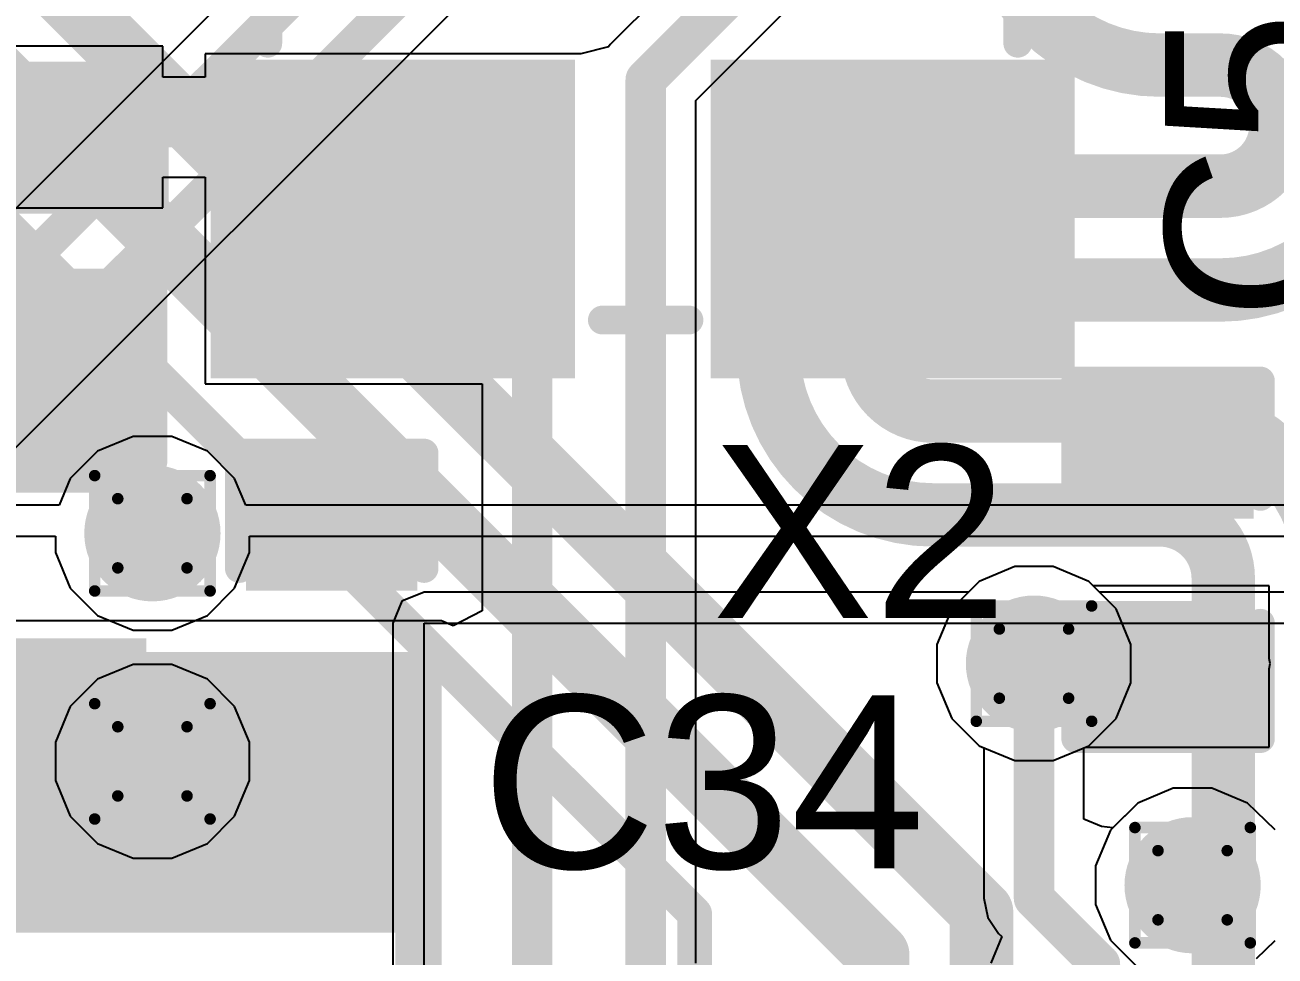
# Model space of a CAD drawing. Header units: inches. Extents: x -6 to 5433, y -4 to 5447.
# Drawn here: x 21.7 to 27.2, y 18.59 to 22.69 of the extents above; entities that cross this region are included whole.
import ezdxf

# ---------------------------------------------------------------- set-up
doc = ezdxf.new("R2010")
doc.units = ezdxf.units.IN
for name, color, linetype in [('Bottom Layer', 5, 'Continuous'), ('Drill Drawing', 1, 'Continuous'), ('Ground', 16, 'Continuous'), ('Power', 76, 'Continuous'), ('Top Layer', 1, 'Continuous'), ('Top Overlay', 2, 'Continuous'), ('Top Paste', 8, 'Continuous'), ('Top Solder', 216, 'Continuous'), ('Via Holes', 16, 'Continuous')]:
    doc.layers.add(name, color=color, linetype=linetype)
doc.styles.add('Arial', font='', dxfattribs={"height": 0.2})
doc.styles.get('Arial').set_extended_font_data('Arial')

msp = doc.modelspace()

# ---------------------------------------------------------------- hatches: boundary and pattern name
at = {"layer": 'Bottom Layer'}
h = msp.add_hatch(color=5, dxfattribs=at)
edge = h.paths.add_edge_path()
edge.add_arc((22.258, 20.449), 0.3, 0, 360)
h = msp.add_hatch(color=5, dxfattribs=at)
edge = h.paths.add_edge_path()
edge.add_arc((26.1391, 19.875), 0.3, 0, 360)
h = msp.add_hatch(color=5, dxfattribs=at)
edge = h.paths.add_edge_path()
edge.add_arc((22.258, 19.4445), 0.3, 0, 360)
h = msp.add_hatch(color=5, dxfattribs=at)
edge = h.paths.add_edge_path()
edge.add_arc((26.8375, 18.8989), 0.3, 0, 360)
at = {"layer": 'Ground'}
h = msp.add_hatch(color=16, dxfattribs=at)
edge = h.paths.add_edge_path()
edge.add_arc((22.258, 20.449), 0.3, 0, 360)
h = msp.add_hatch(color=16, dxfattribs=at)
edge = h.paths.add_edge_path()
edge.add_arc((26.1391, 19.875), 0.3, 0, 360)
h = msp.add_hatch(color=16, dxfattribs=at)
edge = h.paths.add_edge_path()
edge.add_arc((22.258, 19.4445), 0.3, 0, 360)
h = msp.add_hatch(color=16, dxfattribs=at)
edge = h.paths.add_edge_path()
edge.add_arc((26.8375, 18.8989), 0.3, 0, 360)
at = {"layer": 'Power'}
h = msp.add_hatch(color=76, dxfattribs=at)
edge = h.paths.add_edge_path()
edge.add_arc((22.258, 20.449), 0.3, 0, 360)
h = msp.add_hatch(color=76, dxfattribs=at)
edge = h.paths.add_edge_path()
edge.add_arc((26.1391, 19.875), 0.3, 0, 360)
h = msp.add_hatch(color=76, dxfattribs=at)
edge = h.paths.add_edge_path()
edge.add_arc((22.258, 19.4445), 0.3, 0, 360)
h = msp.add_hatch(color=76, dxfattribs=at)
edge = h.paths.add_edge_path()
edge.add_arc((26.8375, 18.8989), 0.3, 0, 360)
at = {"layer": 'Top Layer'}
for points in [[(21.5425, 22.4667), (22.1775, 22.4667), (22.1775, 22.0095), (21.5425, 22.0095)], [(24.0168, 21.2336), (22.6168, 21.2336), (22.6168, 22.4336), (24.0168, 22.4336)], [(26.2168, 21.2336), (24.8168, 21.2336), (24.8168, 22.4336), (26.2168, 22.4336)], [(21.2821, 21.4498), (22.1711, 21.4498), (22.1711, 20.6878), (21.2821, 20.6878)], [(26.4119, 21.0307), (27.0469, 21.0307), (27.0469, 20.5735), (26.4119, 20.5735)], [(23.3649, 20.256), (22.7299, 20.256), (22.7299, 20.7132), (23.3649, 20.7132)], [(26.4119, 20.0909), (27.0469, 20.0909), (27.0469, 19.6337), (26.4119, 19.6337)], [(21.2821, 18.6904), (23.5312, 18.6904), (23.5312, 19.9258), (21.2821, 19.9258)], [(21.2821, 19.9258), (22.1711, 19.9258), (22.1711, 19.1638), (21.2821, 19.1638)], [(23.3649, 19.3162), (22.7299, 19.3162), (22.7299, 19.7734), (23.3649, 19.7734)]]:
    msp.add_hatch(color=1, dxfattribs=at).paths.add_polyline_path(points)
h = msp.add_hatch(color=1, dxfattribs=at)
edge = h.paths.add_edge_path()
edge.add_arc((22.258, 20.449), 0.3, 0, 360)
h = msp.add_hatch(color=1, dxfattribs=at)
edge = h.paths.add_edge_path()
edge.add_arc((26.1391, 19.875), 0.3, 0, 360)
h = msp.add_hatch(color=1, dxfattribs=at)
edge = h.paths.add_edge_path()
edge.add_arc((22.258, 19.4445), 0.3, 0, 360)
h = msp.add_hatch(color=1, dxfattribs=at)
edge = h.paths.add_edge_path()
edge.add_arc((26.8375, 18.8989), 0.3, 0, 360)
at = {"layer": 'Top Paste'}
for points in [[(21.5425, 22.4667), (22.1775, 22.4667), (22.1775, 22.0095), (21.5425, 22.0095)], [(24.0168, 21.2336), (22.6168, 21.2336), (22.6168, 22.4336), (24.0168, 22.4336)], [(26.2168, 21.2336), (24.8168, 21.2336), (24.8168, 22.4336), (26.2168, 22.4336)], [(21.2821, 21.4498), (22.1711, 21.4498), (22.1711, 20.6878), (21.2821, 20.6878)], [(26.4119, 21.0307), (27.0469, 21.0307), (27.0469, 20.5735), (26.4119, 20.5735)], [(23.3649, 20.256), (22.7299, 20.256), (22.7299, 20.7132), (23.3649, 20.7132)], [(26.4119, 20.0909), (27.0469, 20.0909), (27.0469, 19.6337), (26.4119, 19.6337)], [(21.2821, 19.9258), (22.1711, 19.9258), (22.1711, 19.1638), (21.2821, 19.1638)], [(23.3649, 19.3162), (22.7299, 19.3162), (22.7299, 19.7734), (23.3649, 19.7734)]]:
    msp.add_hatch(color=8, dxfattribs=at).paths.add_polyline_path(points)
at = {"layer": 'Top Solder'}
for points in [[(21.4825, 22.5267), (22.2375, 22.5267), (22.2375, 21.9495), (21.4825, 21.9495)], [(24.1184, 21.132), (22.5152, 21.132), (22.5152, 22.5352), (24.1184, 22.5352)], [(26.3184, 21.132), (24.7152, 21.132), (24.7152, 22.5352), (26.3184, 22.5352)], [(21.2221, 21.5098), (22.2311, 21.5098), (22.2311, 20.6278), (21.2221, 20.6278)], [(26.3519, 21.0907), (27.1069, 21.0907), (27.1069, 20.5135), (26.3519, 20.5135)], [(23.4249, 20.196), (22.6699, 20.196), (22.6699, 20.7732), (23.4249, 20.7732)], [(26.3519, 20.1509), (27.1069, 20.1509), (27.1069, 19.5737), (26.3519, 19.5737)], [(21.2221, 19.9858), (22.2311, 19.9858), (22.2311, 19.1038), (21.2221, 19.1038)], [(23.4249, 19.2562), (22.6699, 19.2562), (22.6699, 19.8334), (23.4249, 19.8334)]]:
    msp.add_hatch(color=216, dxfattribs=at).paths.add_polyline_path(points)
at = {"layer": 'Via Holes'}
h = msp.add_hatch(color=7, dxfattribs=at)
edge = h.paths.add_edge_path()
edge.add_arc((22.258, 20.449), 0.15, 0, 360)
h = msp.add_hatch(color=7, dxfattribs=at)
edge = h.paths.add_edge_path()
edge.add_arc((26.1391, 19.875), 0.15, 0, 360)
h = msp.add_hatch(color=7, dxfattribs=at)
edge = h.paths.add_edge_path()
edge.add_arc((22.258, 19.4445), 0.15, 0, 360)
h = msp.add_hatch(color=7, dxfattribs=at)
edge = h.paths.add_edge_path()
edge.add_arc((26.8375, 18.8989), 0.15, 0, 360)

# ---------------------------------------------------------------- linework, layer by layer
at = {"layer": 'Bottom Layer'}
for points in [[(14.4773, 30.2128, 0.2794, 0.2794, 0), (25.9082, 18.7819, 0.2794, 0.2794, 0)], [(14.288, 29.7556, 0.2794, 0.2794, 0), (25.451, 18.5926, 0.2794, 0.2794, 0)], [(14.8819, 28.5367, 0.1524, 0.1524, 0), (24.6455, 18.7731, 0.1524, 0.1524, 0)], [(26.693, 22.5111, 0.2794, 0.2794, -1), (26.693, 23.9589, 0.2794, 0.2794, 0)], [(26.9597, 22.9683, 0.2794, 0.2794, -1), (26.9597, 21.5205, 0.2794, 0.2794, 0)], [(26.693, 22.5111, 0.2794, 0.2794, 0), (26.9597, 22.5111, 0.2794, 0.2794, 0)], [(26.9597, 22.5111, 0.2794, 0.2794, -1), (26.9597, 21.9777, 0.2794, 0.2794, 0)], [(25.6946, 20.5299, 0.2794, 0.2794, -1), (25.6946, 21.9777, 0.2794, 0.2794, 0)], [(25.6946, 21.9777, 0.2794, 0.2794, 0), (26.9597, 21.9777, 0.2794, 0.2794, 0)], [(25.6946, 20.9871, 0.2794, 0.2794, -1), (25.6946, 21.5205, 0.2794, 0.2794, 0)], [(25.6946, 21.5205, 0.2794, 0.2794, 0), (26.9597, 21.5205, 0.2794, 0.2794, 0)], [(25.6946, 20.9871, 0.2794, 0.2794, 0), (26.693, 20.9871, 0.2794, 0.2794, 0)], [(26.693, 20.9871, 0.2794, 0.2794, -0.414214), (27.4296, 20.2505, 0.2794, 0.2794, 0)], [(25.6946, 20.5299, 0.2794, 0.2794, 0), (26.693, 20.5299, 0.2794, 0.2794, 0)], [(26.693, 20.5299, 0.2794, 0.2794, -0.414214), (26.9724, 20.2505, 0.2794, 0.2794, 0)], [(26.9724, 19.8822, 0.2794, 0.2794, 0), (26.9724, 20.2505, 0.2794, 0.2794, 0)], [(26.9724, 19.0338, 0.2794, 0.2794, 0), (26.9724, 19.8822, 0.2794, 0.2794, 0)], [(26.8375, 18.8989, 0.2794, 0.2794, 0), (26.9724, 19.0338, 0.2794, 0.2794, 0)], [(25.9082, 17.4047, 0.2794, 0.2794, 0), (25.9082, 18.7819, 0.2794, 0.2794, 0)], [(24.6455, 16.5789, 0.1524, 0.1524, 0), (24.6455, 18.7731, 0.1524, 0.1524, 0)], [(25.451, 17.4047, 0.2794, 0.2794, 0), (25.451, 18.5926, 0.2794, 0.2794, 0)]]:
    msp.add_lwpolyline(points, format="xyseb", dxfattribs=at)
for points in [[(26.6232, 22.5111, 0.1397, 0.1397, 1), (26.7629, 22.5111, 0.1397, 0.1397, 1)], [(26.6232, 22.5111, 0.1397, 0.1397, 1), (26.7629, 22.5111, 0.1397, 0.1397, 1)], [(26.8899, 22.5111, 0.1397, 0.1397, 1), (27.0296, 22.5111, 0.1397, 0.1397, 1)], [(26.8899, 22.5111, 0.1397, 0.1397, 1), (27.0296, 22.5111, 0.1397, 0.1397, 1)], [(25.6248, 21.9777, 0.1397, 0.1397, 1), (25.7645, 21.9777, 0.1397, 0.1397, 1)], [(25.6248, 21.9777, 0.1397, 0.1397, 1), (25.7645, 21.9777, 0.1397, 0.1397, 1)], [(26.8899, 21.9777, 0.1397, 0.1397, 1), (27.0296, 21.9777, 0.1397, 0.1397, 1)], [(26.8899, 21.9777, 0.1397, 0.1397, 1), (27.0296, 21.9777, 0.1397, 0.1397, 1)], [(25.6248, 21.5205, 0.1397, 0.1397, 1), (25.7645, 21.5205, 0.1397, 0.1397, 1)], [(25.6248, 21.5205, 0.1397, 0.1397, 1), (25.7645, 21.5205, 0.1397, 0.1397, 1)], [(26.8899, 21.5205, 0.1397, 0.1397, 1), (27.0296, 21.5205, 0.1397, 0.1397, 1)], [(26.8899, 21.5205, 0.1397, 0.1397, 1), (27.0296, 21.5205, 0.1397, 0.1397, 1)], [(25.6248, 20.9871, 0.1397, 0.1397, 1), (25.7645, 20.9871, 0.1397, 0.1397, 1)], [(25.6248, 20.9871, 0.1397, 0.1397, 1), (25.7645, 20.9871, 0.1397, 0.1397, 1)], [(26.6232, 20.9871, 0.1397, 0.1397, 1), (26.7629, 20.9871, 0.1397, 0.1397, 1)], [(26.6232, 20.9871, 0.1397, 0.1397, 1), (26.7629, 20.9871, 0.1397, 0.1397, 1)], [(25.6248, 20.5299, 0.1397, 0.1397, 1), (25.7645, 20.5299, 0.1397, 0.1397, 1)], [(25.6248, 20.5299, 0.1397, 0.1397, 1), (25.7645, 20.5299, 0.1397, 0.1397, 1)], [(26.6232, 20.5299, 0.1397, 0.1397, 1), (26.7629, 20.5299, 0.1397, 0.1397, 1)], [(26.6232, 20.5299, 0.1397, 0.1397, 1), (26.7629, 20.5299, 0.1397, 0.1397, 1)], [(26.9026, 20.2505, 0.1397, 0.1397, 1), (27.0423, 20.2505, 0.1397, 0.1397, 1)], [(26.9026, 20.2505, 0.1397, 0.1397, 1), (27.0423, 20.2505, 0.1397, 0.1397, 1)], [(26.9026, 19.8822, 0.1397, 0.1397, 1), (27.0423, 19.8822, 0.1397, 0.1397, 1)], [(26.9026, 19.8822, 0.1397, 0.1397, 1), (27.0423, 19.8822, 0.1397, 0.1397, 1)], [(26.9026, 19.0338, 0.1397, 0.1397, 1), (27.0423, 19.0338, 0.1397, 0.1397, 1)], [(26.9026, 19.0338, 0.1397, 0.1397, 1), (27.0423, 19.0338, 0.1397, 0.1397, 1)], [(26.7677, 18.8989, 0.1397, 0.1397, 1), (26.9074, 18.8989, 0.1397, 0.1397, 1)], [(25.8384, 18.7819, 0.1397, 0.1397, 1), (25.9781, 18.7819, 0.1397, 0.1397, 1)], [(25.8384, 18.7819, 0.1397, 0.1397, 1), (25.9781, 18.7819, 0.1397, 0.1397, 1)], [(24.6074, 18.7731, 0.0762, 0.0762, 1), (24.6836, 18.7731, 0.0762, 0.0762, 1)], [(24.6074, 18.7731, 0.0762, 0.0762, 1), (24.6836, 18.7731, 0.0762, 0.0762, 1)], [(25.3812, 18.5926, 0.1397, 0.1397, 1), (25.5209, 18.5926, 0.1397, 0.1397, 1)], [(25.3812, 18.5926, 0.1397, 0.1397, 1), (25.5209, 18.5926, 0.1397, 0.1397, 1)]]:
    msp.add_lwpolyline(points, format="xyseb", close=True, dxfattribs=at)
at = {"layer": 'Drill Drawing'}
for points in [[(22.004, 20.703, 0.0508, 0.0508, 0), (22.512, 20.703, 0.0508, 0.0508, 0)], [(22.004, 20.195, 0.0508, 0.0508, 0), (22.004, 20.703, 0.0508, 0.0508, 0)], [(22.512, 20.195, 0.0508, 0.0508, 0), (22.512, 20.703, 0.0508, 0.0508, 0)], [(22.1056, 20.6014, 0.0508, 0.0508, 0), (22.4104, 20.6014, 0.0508, 0.0508, 0)], [(22.1056, 20.2966, 0.0508, 0.0508, 0), (22.1056, 20.6014, 0.0508, 0.0508, 0)], [(22.4104, 20.2966, 0.0508, 0.0508, 0), (22.4104, 20.6014, 0.0508, 0.0508, 0)], [(22.1056, 20.2966, 0.0508, 0.0508, 0), (22.4104, 20.2966, 0.0508, 0.0508, 0)], [(22.004, 20.195, 0.0508, 0.0508, 0), (22.512, 20.195, 0.0508, 0.0508, 0)], [(25.8851, 20.129, 0.0508, 0.0508, 0), (26.3931, 20.129, 0.0508, 0.0508, 0)], [(25.8851, 19.621, 0.0508, 0.0508, 0), (25.8851, 20.129, 0.0508, 0.0508, 0)], [(26.3931, 19.621, 0.0508, 0.0508, 0), (26.3931, 20.129, 0.0508, 0.0508, 0)], [(25.9867, 20.0274, 0.0508, 0.0508, 0), (26.2915, 20.0274, 0.0508, 0.0508, 0)], [(25.9867, 19.7226, 0.0508, 0.0508, 0), (25.9867, 20.0274, 0.0508, 0.0508, 0)], [(26.2915, 19.7226, 0.0508, 0.0508, 0), (26.2915, 20.0274, 0.0508, 0.0508, 0)], [(22.004, 19.6985, 0.0508, 0.0508, 0), (22.512, 19.6985, 0.0508, 0.0508, 0)], [(22.004, 19.1905, 0.0508, 0.0508, 0), (22.004, 19.6985, 0.0508, 0.0508, 0)], [(22.512, 19.1905, 0.0508, 0.0508, 0), (22.512, 19.6985, 0.0508, 0.0508, 0)], [(25.9867, 19.7226, 0.0508, 0.0508, 0), (26.2915, 19.7226, 0.0508, 0.0508, 0)], [(25.8851, 19.621, 0.0508, 0.0508, 0), (26.3931, 19.621, 0.0508, 0.0508, 0)], [(22.1056, 19.5969, 0.0508, 0.0508, 0), (22.4104, 19.5969, 0.0508, 0.0508, 0)], [(22.1056, 19.2921, 0.0508, 0.0508, 0), (22.1056, 19.5969, 0.0508, 0.0508, 0)], [(22.4104, 19.2921, 0.0508, 0.0508, 0), (22.4104, 19.5969, 0.0508, 0.0508, 0)], [(22.1056, 19.2921, 0.0508, 0.0508, 0), (22.4104, 19.2921, 0.0508, 0.0508, 0)], [(22.004, 19.1905, 0.0508, 0.0508, 0), (22.512, 19.1905, 0.0508, 0.0508, 0)], [(26.5835, 19.1529, 0.0508, 0.0508, 0), (27.0915, 19.1529, 0.0508, 0.0508, 0)], [(26.5835, 18.6449, 0.0508, 0.0508, 0), (26.5835, 19.1529, 0.0508, 0.0508, 0)], [(27.0915, 18.6449, 0.0508, 0.0508, 0), (27.0915, 19.1529, 0.0508, 0.0508, 0)], [(26.6851, 19.0513, 0.0508, 0.0508, 0), (26.9899, 19.0513, 0.0508, 0.0508, 0)], [(26.6851, 18.7465, 0.0508, 0.0508, 0), (26.6851, 19.0513, 0.0508, 0.0508, 0)], [(26.9899, 18.7465, 0.0508, 0.0508, 0), (26.9899, 19.0513, 0.0508, 0.0508, 0)], [(26.6851, 18.7465, 0.0508, 0.0508, 0), (26.9899, 18.7465, 0.0508, 0.0508, 0)], [(26.5835, 18.6449, 0.0508, 0.0508, 0), (27.0915, 18.6449, 0.0508, 0.0508, 0)]]:
    msp.add_lwpolyline(points, format="xyseb", dxfattribs=at)
for points in [[(21.9913, 20.703, 0.0254, 0.0254, 1), (22.0167, 20.703, 0.0254, 0.0254, 1)], [(21.9913, 20.703, 0.0254, 0.0254, 1), (22.0167, 20.703, 0.0254, 0.0254, 1)], [(22.4993, 20.703, 0.0254, 0.0254, 1), (22.5247, 20.703, 0.0254, 0.0254, 1)], [(22.4993, 20.703, 0.0254, 0.0254, 1), (22.5247, 20.703, 0.0254, 0.0254, 1)], [(22.0929, 20.6014, 0.0254, 0.0254, 1), (22.1183, 20.6014, 0.0254, 0.0254, 1)], [(22.0929, 20.6014, 0.0254, 0.0254, 1), (22.1183, 20.6014, 0.0254, 0.0254, 1)], [(22.3977, 20.6014, 0.0254, 0.0254, 1), (22.4231, 20.6014, 0.0254, 0.0254, 1)], [(22.3977, 20.6014, 0.0254, 0.0254, 1), (22.4231, 20.6014, 0.0254, 0.0254, 1)], [(22.0929, 20.2966, 0.0254, 0.0254, 1), (22.1183, 20.2966, 0.0254, 0.0254, 1)], [(22.0929, 20.2966, 0.0254, 0.0254, 1), (22.1183, 20.2966, 0.0254, 0.0254, 1)], [(22.3977, 20.2966, 0.0254, 0.0254, 1), (22.4231, 20.2966, 0.0254, 0.0254, 1)], [(22.3977, 20.2966, 0.0254, 0.0254, 1), (22.4231, 20.2966, 0.0254, 0.0254, 1)], [(21.9913, 20.195, 0.0254, 0.0254, 1), (22.0167, 20.195, 0.0254, 0.0254, 1)], [(21.9913, 20.195, 0.0254, 0.0254, 1), (22.0167, 20.195, 0.0254, 0.0254, 1)], [(22.4993, 20.195, 0.0254, 0.0254, 1), (22.5247, 20.195, 0.0254, 0.0254, 1)], [(22.4993, 20.195, 0.0254, 0.0254, 1), (22.5247, 20.195, 0.0254, 0.0254, 1)], [(25.8724, 20.129, 0.0254, 0.0254, 1), (25.8978, 20.129, 0.0254, 0.0254, 1)], [(25.8724, 20.129, 0.0254, 0.0254, 1), (25.8978, 20.129, 0.0254, 0.0254, 1)], [(26.3804, 20.129, 0.0254, 0.0254, 1), (26.4058, 20.129, 0.0254, 0.0254, 1)], [(26.3804, 20.129, 0.0254, 0.0254, 1), (26.4058, 20.129, 0.0254, 0.0254, 1)], [(25.974, 20.0274, 0.0254, 0.0254, 1), (25.9994, 20.0274, 0.0254, 0.0254, 1)], [(25.974, 20.0274, 0.0254, 0.0254, 1), (25.9994, 20.0274, 0.0254, 0.0254, 1)], [(26.2788, 20.0274, 0.0254, 0.0254, 1), (26.3042, 20.0274, 0.0254, 0.0254, 1)], [(26.2788, 20.0274, 0.0254, 0.0254, 1), (26.3042, 20.0274, 0.0254, 0.0254, 1)], [(21.9913, 19.6985, 0.0254, 0.0254, 1), (22.0167, 19.6985, 0.0254, 0.0254, 1)], [(21.9913, 19.6985, 0.0254, 0.0254, 1), (22.0167, 19.6985, 0.0254, 0.0254, 1)], [(22.4993, 19.6985, 0.0254, 0.0254, 1), (22.5247, 19.6985, 0.0254, 0.0254, 1)], [(22.4993, 19.6985, 0.0254, 0.0254, 1), (22.5247, 19.6985, 0.0254, 0.0254, 1)], [(25.974, 19.7226, 0.0254, 0.0254, 1), (25.9994, 19.7226, 0.0254, 0.0254, 1)], [(25.974, 19.7226, 0.0254, 0.0254, 1), (25.9994, 19.7226, 0.0254, 0.0254, 1)], [(26.2788, 19.7226, 0.0254, 0.0254, 1), (26.3042, 19.7226, 0.0254, 0.0254, 1)], [(26.2788, 19.7226, 0.0254, 0.0254, 1), (26.3042, 19.7226, 0.0254, 0.0254, 1)], [(25.8724, 19.621, 0.0254, 0.0254, 1), (25.8978, 19.621, 0.0254, 0.0254, 1)], [(25.8724, 19.621, 0.0254, 0.0254, 1), (25.8978, 19.621, 0.0254, 0.0254, 1)], [(26.3804, 19.621, 0.0254, 0.0254, 1), (26.4058, 19.621, 0.0254, 0.0254, 1)], [(26.3804, 19.621, 0.0254, 0.0254, 1), (26.4058, 19.621, 0.0254, 0.0254, 1)], [(22.0929, 19.5969, 0.0254, 0.0254, 1), (22.1183, 19.5969, 0.0254, 0.0254, 1)], [(22.0929, 19.5969, 0.0254, 0.0254, 1), (22.1183, 19.5969, 0.0254, 0.0254, 1)], [(22.3977, 19.5969, 0.0254, 0.0254, 1), (22.4231, 19.5969, 0.0254, 0.0254, 1)], [(22.3977, 19.5969, 0.0254, 0.0254, 1), (22.4231, 19.5969, 0.0254, 0.0254, 1)], [(22.0929, 19.2921, 0.0254, 0.0254, 1), (22.1183, 19.2921, 0.0254, 0.0254, 1)], [(22.0929, 19.2921, 0.0254, 0.0254, 1), (22.1183, 19.2921, 0.0254, 0.0254, 1)], [(22.3977, 19.2921, 0.0254, 0.0254, 1), (22.4231, 19.2921, 0.0254, 0.0254, 1)], [(22.3977, 19.2921, 0.0254, 0.0254, 1), (22.4231, 19.2921, 0.0254, 0.0254, 1)], [(21.9913, 19.1905, 0.0254, 0.0254, 1), (22.0167, 19.1905, 0.0254, 0.0254, 1)], [(21.9913, 19.1905, 0.0254, 0.0254, 1), (22.0167, 19.1905, 0.0254, 0.0254, 1)], [(22.4993, 19.1905, 0.0254, 0.0254, 1), (22.5247, 19.1905, 0.0254, 0.0254, 1)], [(22.4993, 19.1905, 0.0254, 0.0254, 1), (22.5247, 19.1905, 0.0254, 0.0254, 1)], [(26.5708, 19.1529, 0.0254, 0.0254, 1), (26.5962, 19.1529, 0.0254, 0.0254, 1)], [(26.5708, 19.1529, 0.0254, 0.0254, 1), (26.5962, 19.1529, 0.0254, 0.0254, 1)], [(27.0788, 19.1529, 0.0254, 0.0254, 1), (27.1042, 19.1529, 0.0254, 0.0254, 1)], [(27.0788, 19.1529, 0.0254, 0.0254, 1), (27.1042, 19.1529, 0.0254, 0.0254, 1)], [(26.6724, 19.0513, 0.0254, 0.0254, 1), (26.6978, 19.0513, 0.0254, 0.0254, 1)], [(26.6724, 19.0513, 0.0254, 0.0254, 1), (26.6978, 19.0513, 0.0254, 0.0254, 1)], [(26.9772, 19.0513, 0.0254, 0.0254, 1), (27.0026, 19.0513, 0.0254, 0.0254, 1)], [(26.9772, 19.0513, 0.0254, 0.0254, 1), (27.0026, 19.0513, 0.0254, 0.0254, 1)], [(26.6724, 18.7465, 0.0254, 0.0254, 1), (26.6978, 18.7465, 0.0254, 0.0254, 1)], [(26.6724, 18.7465, 0.0254, 0.0254, 1), (26.6978, 18.7465, 0.0254, 0.0254, 1)], [(26.9772, 18.7465, 0.0254, 0.0254, 1), (27.0026, 18.7465, 0.0254, 0.0254, 1)], [(26.9772, 18.7465, 0.0254, 0.0254, 1), (27.0026, 18.7465, 0.0254, 0.0254, 1)], [(26.5708, 18.6449, 0.0254, 0.0254, 1), (26.5962, 18.6449, 0.0254, 0.0254, 1)], [(26.5708, 18.6449, 0.0254, 0.0254, 1), (26.5962, 18.6449, 0.0254, 0.0254, 1)], [(27.0788, 18.6449, 0.0254, 0.0254, 1), (27.1042, 18.6449, 0.0254, 0.0254, 1)], [(27.0788, 18.6449, 0.0254, 0.0254, 1), (27.1042, 18.6449, 0.0254, 0.0254, 1)]]:
    msp.add_lwpolyline(points, format="xyseb", close=True, dxfattribs=at)
at = {"layer": 'Ground'}
for p, q in [((23.8703, 24.0936), (17.9814, 18.2047)), ((18.6725, 17.8427), (24.3001, 23.4704)), ((26.0542, 20.302), (25.8972, 20.2369)), ((26.224, 20.302), (26.0542, 20.302)), ((26.381, 20.2369), (26.224, 20.302)), ((25.8972, 20.2369), (25.7771, 20.1168)), ((26.5011, 20.1168), (26.381, 20.2369)), ((25.7771, 20.1168), (25.7121, 19.9599)), ((26.5661, 19.9599), (26.5011, 20.1168)), ((25.7121, 19.9599), (25.7121, 19.79)), ((26.5661, 19.79), (26.5661, 19.9599)), ((22.1731, 19.8715), (22.0162, 19.8065)), ((22.343, 19.8715), (22.1731, 19.8715)), ((22.4999, 19.8065), (22.343, 19.8715)), ((22.0162, 19.8065), (21.8961, 19.6863)), ((22.62, 19.6863), (22.4999, 19.8065)), ((25.7121, 19.79), (25.7771, 19.6331)), ((26.5011, 19.6331), (26.5661, 19.79)), ((21.8961, 19.6863), (21.831, 19.5294)), ((22.685, 19.5294), (22.62, 19.6863)), ((25.7771, 19.6331), (25.8972, 19.513)), ((26.381, 19.513), (26.5011, 19.6331)), ((21.831, 19.5294), (21.831, 19.3595)), ((22.685, 19.3595), (22.685, 19.5294)), ((25.8972, 19.513), (26.0542, 19.448)), ((26.224, 19.448), (26.381, 19.513)), ((26.0542, 19.448), (26.224, 19.448)), ((21.831, 19.3595), (21.8961, 19.2026)), ((22.62, 19.2026), (22.685, 19.3595)), ((26.7526, 19.3259), (26.5957, 19.2609)), ((26.9225, 19.3259), (26.7526, 19.3259)), ((27.0794, 19.2609), (26.9225, 19.3259)), ((26.5957, 19.2609), (26.4756, 19.1408)), ((27.1181, 19.2222), (27.0794, 19.2609)), ((27.201, 19.1422), (27.1181, 19.2222)), ((21.8961, 19.2026), (22.0162, 19.0825)), ((22.4999, 19.0825), (22.62, 19.2026)), ((26.4756, 19.1408), (26.4105, 18.9838)), ((22.0162, 19.0825), (22.1731, 19.0175)), ((22.343, 19.0175), (22.4999, 19.0825)), ((22.1731, 19.0175), (22.343, 19.0175)), ((26.4105, 18.9838), (26.4105, 18.814)), ((26.4105, 18.814), (26.4756, 18.657)), ((26.4756, 18.657), (26.5957, 18.5369)), ((27.1181, 18.5756), (27.201, 18.6556))]:
    msp.add_line(p, q, dxfattribs=at)
for points in [[(18.1279, 18.0582, 0.1524, 0.1524, 0), (24.0168, 23.9471, 0.1524, 0.1524, 0)], [(18.4581, 17.9214, 0.1524, 0.1524, 0), (24.1536, 23.6169, 0.1524, 0.1524, 0)]]:
    msp.add_lwpolyline(points, format="xyseb", dxfattribs=at)
at = {"layer": 'Power'}
for p, q in [((22.1731, 20.876), (22.0162, 20.811)), ((22.343, 20.876), (22.1731, 20.876)), ((22.4999, 20.811), (22.343, 20.876)), ((22.0162, 20.811), (21.8961, 20.6909)), ((22.62, 20.6909), (22.4999, 20.811)), ((21.8961, 20.6909), (21.8474, 20.5735)), ((22.6687, 20.5735), (22.62, 20.6909)), ((21.8474, 20.5735), (21.3768, 20.5735)), ((28.1832, 20.5735), (22.6687, 20.5735)), ((21.3768, 20.436), (21.831, 20.436)), ((21.831, 20.436), (21.831, 20.3641)), ((22.685, 20.3641), (22.685, 20.436)), ((22.685, 20.436), (28.1832, 20.436)), ((21.831, 20.3641), (21.8961, 20.2071)), ((22.62, 20.2071), (22.685, 20.3641)), ((26.0542, 20.302), (25.8972, 20.2369)), ((26.224, 20.302), (26.0542, 20.302)), ((26.381, 20.2369), (26.224, 20.302)), ((21.8961, 20.2071), (22.0162, 20.087)), ((22.4999, 20.087), (22.62, 20.2071)), ((25.8972, 20.2369), (25.8505, 20.1902)), ((26.4277, 20.1902), (26.381, 20.2369)), ((23.3566, 20.15), (23.3164, 20.0528)), ((23.4538, 20.1902), (23.3566, 20.15)), ((25.8505, 20.1902), (23.4538, 20.1902)), ((27.3729, 20.1902), (26.4277, 20.1902)), ((22.0162, 20.087), (22.1731, 20.022)), ((22.343, 20.022), (22.4999, 20.087)), ((23.3164, 20.0528), (23.3164, 17.9471)), ((23.4538, 17.8096), (23.4538, 20.0528)), ((23.4538, 20.0528), (27.3729, 20.0528)), ((22.1731, 20.022), (22.343, 20.022)), ((26.7526, 19.3259), (26.5957, 19.2609)), ((26.9225, 19.3259), (26.7526, 19.3259)), ((27.0794, 19.2609), (26.9225, 19.3259)), ((26.5957, 19.2609), (26.4756, 19.1408)), ((27.1181, 19.2222), (27.0794, 19.2609)), ((27.201, 19.1422), (27.1181, 19.2222)), ((26.4756, 19.1408), (26.4105, 18.9838)), ((26.4105, 18.9838), (26.4105, 18.814)), ((26.4105, 18.814), (26.4756, 18.657)), ((26.4756, 18.657), (26.5957, 18.5369)), ((27.1181, 18.5756), (27.201, 18.6556))]:
    msp.add_line(p, q, dxfattribs=at)
at = {"layer": 'Top Layer'}
for p, q in [((24.6898, 23.0179), (24.274, 22.6021)), ((24.6498, 22.3552), (25.1011, 22.8066)), ((22.3045, 22.5937), (21.4155, 22.5937)), ((22.3045, 22.4582), (22.3045, 22.5937)), ((24.2666, 22.5911), (24.1438, 22.5606)), ((24.274, 22.6021), (24.2666, 22.5911)), ((24.1438, 22.5606), (22.4898, 22.5606)), ((22.4898, 22.5606), (22.4898, 22.4582)), ((24.1438, 22.5606), (24.1438, 22.5606)), ((24.1438, 22.5606), (24.1438, 22.5606)), ((22.4898, 22.4582), (22.3045, 22.4582)), ((24.6498, 18.5551), (24.6498, 22.3552)), ((22.3045, 21.8825), (22.3045, 22.0179)), ((22.3045, 22.0179), (22.4898, 22.0179)), ((22.4898, 22.0179), (22.4898, 21.1066)), ((21.4155, 21.8825), (22.3045, 21.8825)), ((22.4898, 21.1066), (23.7095, 21.1066)), ((23.7095, 21.1066), (23.7095, 20.1078)), ((26.0542, 20.302), (25.8972, 20.2369)), ((26.224, 20.302), (26.0542, 20.302)), ((26.381, 20.2369), (26.224, 20.302)), ((25.8972, 20.2369), (25.7771, 20.1168)), ((26.4001, 20.2179), (26.381, 20.2369)), ((27.1739, 20.2179), (26.4001, 20.2179)), ((27.1739, 19.8975), (27.1739, 20.2179)), ((23.7095, 20.1078), (23.5825, 20.042)), ((25.7771, 20.1168), (25.7121, 19.9599)), ((23.5312, 20.0632), (21.5744, 20.0632)), ((23.5825, 20.042), (23.5312, 20.0632)), ((25.7121, 19.9599), (25.7121, 19.79)), ((27.1784, 19.875), (27.1739, 19.8975)), ((27.1739, 19.8524), (27.1784, 19.875)), ((27.1739, 19.5067), (27.1739, 19.8524)), ((25.7121, 19.79), (25.7771, 19.6331)), ((25.7771, 19.6331), (25.8972, 19.513)), ((25.8972, 19.513), (25.919, 19.504)), ((25.919, 19.504), (25.919, 18.8417)), ((26.3592, 19.504), (26.3657, 19.5067)), ((26.3592, 19.1904), (26.3592, 19.504)), ((26.3657, 19.5067), (27.1739, 19.5067)), ((26.7526, 19.3259), (26.5957, 19.2609)), ((26.9225, 19.3259), (26.7526, 19.3259)), ((27.0794, 19.2609), (26.9225, 19.3259)), ((26.5957, 19.2609), (26.4862, 19.1515)), ((27.1181, 19.2222), (27.0794, 19.2609)), ((27.201, 19.1422), (27.1181, 19.2222)), ((26.4367, 19.1574), (26.3592, 19.1904)), ((26.4862, 19.1515), (26.4367, 19.1574)), ((25.919, 18.8417), (25.9357, 18.7575)), ((25.9357, 18.7575), (25.9835, 18.6861)), ((25.9971, 18.6724), (25.9485, 18.5551)), ((25.9835, 18.6861), (25.9971, 18.6724))]:
    msp.add_line(p, q, dxfattribs=at)
for points in [[(24.4296, 22.4464, 0.1778, 0.1778, 0), (25.5168, 23.5336, 0.1778, 0.1778, 0)], [(24.4296, 17.9981, 0.1778, 0.1778, 0), (24.4296, 22.4464, 0.1778, 0.1778, 0)], [(21.9616, 22.2381, 0.1778, 0.1778, 0), (23.4206, 22.2381, 0.1778, 0.1778, 0)], [(23.3168, 21.8336, 0.1778, 0.1778, 0), (23.9296, 21.2208, 0.1778, 0.1778, 0)], [(23.9296, 17.9981, 0.1778, 0.1778, 0), (23.9296, 21.2208, 0.1778, 0.1778, 0)], [(20.8224, 20.449, 0.254, 0.254, 0), (21.7266, 19.5448, 0.254, 0.254, 0)], [(26.1391, 19.875, 0.2032, 0.2032, 0), (26.9453, 19.875, 0.2032, 0.2032, 0)], [(26.1391, 19.7734, 0.2032, 0.2032, 0), (26.228, 19.8623, 0.2032, 0.2032, 0)], [(26.1391, 18.8417, 0.1778, 0.1778, 0), (26.1391, 19.7734, 0.1778, 0.1778, 0)], [(23.0474, 19.2273, 0.2032, 0.2032, 0), (23.4296, 18.8451, 0.2032, 0.2032, 0)], [(26.8375, 18.8989, 0.2794, 0.2794, 0), (26.9724, 18.764, 0.2794, 0.2794, 0)], [(23.4296, 17.9981, 0.2032, 0.2032, 0), (23.4296, 18.8451, 0.2032, 0.2032, 0)], [(26.1391, 18.8417, 0.1778, 0.1778, 0), (26.4296, 18.5512, 0.1778, 0.1778, 0)], [(26.9724, 18.0409, 0.2794, 0.2794, 0), (26.9724, 18.764, 0.2794, 0.2794, 0)], [(26.4296, 17.9981, 0.1778, 0.1778, 0), (26.4296, 18.5512, 0.1778, 0.1778, 0)]]:
    msp.add_lwpolyline(points, format="xyseb", dxfattribs=at)
for points in [[(24.3852, 22.4464, 0.0889, 0.0889, 1), (24.4741, 22.4464, 0.0889, 0.0889, 1)], [(24.3852, 22.4464, 0.0889, 0.0889, 1), (24.4741, 22.4464, 0.0889, 0.0889, 1)], [(21.9172, 22.2381, 0.0889, 0.0889, 1), (22.0061, 22.2381, 0.0889, 0.0889, 1)], [(23.3762, 22.2381, 0.0889, 0.0889, 1), (23.4651, 22.2381, 0.0889, 0.0889, 1)], [(23.2724, 21.8336, 0.0889, 0.0889, 1), (23.3613, 21.8336, 0.0889, 0.0889, 1)], [(23.8852, 21.2208, 0.0889, 0.0889, 1), (23.9741, 21.2208, 0.0889, 0.0889, 1)], [(23.8852, 21.2208, 0.0889, 0.0889, 1), (23.9741, 21.2208, 0.0889, 0.0889, 1)], [(26.0883, 19.875, 0.1016, 0.1016, 1), (26.1899, 19.875, 0.1016, 0.1016, 1)], [(26.8945, 19.875, 0.1016, 0.1016, 1), (26.9961, 19.875, 0.1016, 0.1016, 1)], [(26.1772, 19.8623, 0.1016, 0.1016, 1), (26.2788, 19.8623, 0.1016, 0.1016, 1)], [(26.0883, 19.7734, 0.1016, 0.1016, 1), (26.1899, 19.7734, 0.1016, 0.1016, 1)], [(26.0947, 19.7734, 0.0889, 0.0889, 1), (26.1836, 19.7734, 0.0889, 0.0889, 1)], [(21.6631, 19.5448, 0.127, 0.127, 1), (21.7901, 19.5448, 0.127, 0.127, 1)], [(22.9966, 19.2273, 0.1016, 0.1016, 1), (23.0982, 19.2273, 0.1016, 0.1016, 1)], [(26.7677, 18.8989, 0.1397, 0.1397, 1), (26.9074, 18.8989, 0.1397, 0.1397, 1)], [(23.3788, 18.8451, 0.1016, 0.1016, 1), (23.4804, 18.8451, 0.1016, 0.1016, 1)], [(23.3788, 18.8451, 0.1016, 0.1016, 1), (23.4804, 18.8451, 0.1016, 0.1016, 1)], [(26.0947, 18.8417, 0.0889, 0.0889, 1), (26.1836, 18.8417, 0.0889, 0.0889, 1)], [(26.0947, 18.8417, 0.0889, 0.0889, 1), (26.1836, 18.8417, 0.0889, 0.0889, 1)], [(26.9026, 18.764, 0.1397, 0.1397, 1), (27.0423, 18.764, 0.1397, 0.1397, 1)], [(26.9026, 18.764, 0.1397, 0.1397, 1), (27.0423, 18.764, 0.1397, 0.1397, 1)], [(26.3852, 18.5512, 0.0889, 0.0889, 1), (26.4741, 18.5512, 0.0889, 0.0889, 1)], [(26.3852, 18.5512, 0.0889, 0.0889, 1), (26.4741, 18.5512, 0.0889, 0.0889, 1)]]:
    msp.add_lwpolyline(points, format="xyseb", close=True, dxfattribs=at)
at = {"layer": 'Top Overlay'}
for points in [[(22.7658, 22.6074, 0.127, 0.127, 0), (22.7658, 22.7852, 0.127, 0.127, 0)], [(26.0678, 22.6074, 0.127, 0.127, 0), (26.0678, 22.7852, 0.127, 0.127, 0)], [(22.2664, 21.9206, 0.127, 0.127, 0), (22.2664, 22.4286, 0.127, 0.127, 0)], [(21.4536, 21.9206, 0.127, 0.127, 0), (22.2664, 21.9206, 0.127, 0.127, 0)], [(21.1932, 21.5514, 0.127, 0.127, 0), (22.26, 21.5514, 0.127, 0.127, 0)], [(22.26, 20.764, 0.127, 0.127, 0), (22.26, 21.5514, 0.127, 0.127, 0)], [(24.239, 21.3882, 0.127, 0.127, 0), (24.62, 21.3882, 0.127, 0.127, 0)], [(26.323, 20.6116, 0.127, 0.127, 0), (26.323, 21.1196, 0.127, 0.127, 0)], [(26.323, 21.1196, 0.127, 0.127, 0), (27.1358, 21.1196, 0.127, 0.127, 0)], [(27.1358, 20.6116, 0.127, 0.127, 0), (27.1358, 21.1196, 0.127, 0.127, 0)], [(22.641, 20.8021, 0.127, 0.127, 0), (23.4538, 20.8021, 0.127, 0.127, 0)], [(22.641, 20.2941, 0.127, 0.127, 0), (22.641, 20.8021, 0.127, 0.127, 0)], [(23.4538, 20.2941, 0.127, 0.127, 0), (23.4538, 20.8021, 0.127, 0.127, 0)], [(26.323, 19.5448, 0.127, 0.127, 0), (26.323, 20.0528, 0.127, 0.127, 0)], [(27.1358, 19.5448, 0.127, 0.127, 0), (27.1358, 20.0528, 0.127, 0.127, 0)], [(22.26, 19.0622, 0.127, 0.127, 0), (22.26, 19.8496, 0.127, 0.127, 0)], [(22.641, 19.2273, 0.127, 0.127, 0), (22.641, 19.7353, 0.127, 0.127, 0)], [(23.4538, 19.2273, 0.127, 0.127, 0), (23.4538, 19.7353, 0.127, 0.127, 0)], [(26.323, 19.5448, 0.127, 0.127, 0), (27.1358, 19.5448, 0.127, 0.127, 0)], [(22.641, 19.2273, 0.127, 0.127, 0), (23.4538, 19.2273, 0.127, 0.127, 0)], [(21.1932, 19.0622, 0.127, 0.127, 0), (22.26, 19.0622, 0.127, 0.127, 0)]]:
    msp.add_lwpolyline(points, format="xyseb", dxfattribs=at)
for points in [[(22.7341, 22.6074, 0.0635, 0.0635, 1), (22.7976, 22.6074, 0.0635, 0.0635, 1)], [(26.0361, 22.6074, 0.0635, 0.0635, 1), (26.0996, 22.6074, 0.0635, 0.0635, 1)], [(22.2347, 22.4286, 0.0635, 0.0635, 1), (22.2982, 22.4286, 0.0635, 0.0635, 1)], [(22.2347, 21.9206, 0.0635, 0.0635, 1), (22.2982, 21.9206, 0.0635, 0.0635, 1)], [(22.2347, 21.9206, 0.0635, 0.0635, 1), (22.2982, 21.9206, 0.0635, 0.0635, 1)], [(22.2283, 21.5514, 0.0635, 0.0635, 1), (22.2918, 21.5514, 0.0635, 0.0635, 1)], [(22.2283, 21.5514, 0.0635, 0.0635, 1), (22.2918, 21.5514, 0.0635, 0.0635, 1)], [(24.2073, 21.3882, 0.0635, 0.0635, 1), (24.2708, 21.3882, 0.0635, 0.0635, 1)], [(24.5883, 21.3882, 0.0635, 0.0635, 1), (24.6518, 21.3882, 0.0635, 0.0635, 1)], [(26.2913, 21.1196, 0.0635, 0.0635, 1), (26.3548, 21.1196, 0.0635, 0.0635, 1)], [(26.2913, 21.1196, 0.0635, 0.0635, 1), (26.3548, 21.1196, 0.0635, 0.0635, 1)], [(27.1041, 21.1196, 0.0635, 0.0635, 1), (27.1676, 21.1196, 0.0635, 0.0635, 1)], [(27.1041, 21.1196, 0.0635, 0.0635, 1), (27.1676, 21.1196, 0.0635, 0.0635, 1)], [(22.6093, 20.8021, 0.0635, 0.0635, 1), (22.6728, 20.8021, 0.0635, 0.0635, 1)], [(22.6093, 20.8021, 0.0635, 0.0635, 1), (22.6728, 20.8021, 0.0635, 0.0635, 1)], [(23.4221, 20.8021, 0.0635, 0.0635, 1), (23.4856, 20.8021, 0.0635, 0.0635, 1)], [(23.4221, 20.8021, 0.0635, 0.0635, 1), (23.4856, 20.8021, 0.0635, 0.0635, 1)], [(22.2283, 20.764, 0.0635, 0.0635, 1), (22.2918, 20.764, 0.0635, 0.0635, 1)], [(26.2913, 20.6116, 0.0635, 0.0635, 1), (26.3548, 20.6116, 0.0635, 0.0635, 1)], [(27.1041, 20.6116, 0.0635, 0.0635, 1), (27.1676, 20.6116, 0.0635, 0.0635, 1)], [(22.6093, 20.2941, 0.0635, 0.0635, 1), (22.6728, 20.2941, 0.0635, 0.0635, 1)], [(23.4221, 20.2941, 0.0635, 0.0635, 1), (23.4856, 20.2941, 0.0635, 0.0635, 1)], [(26.2913, 20.0528, 0.0635, 0.0635, 1), (26.3548, 20.0528, 0.0635, 0.0635, 1)], [(27.1041, 20.0528, 0.0635, 0.0635, 1), (27.1676, 20.0528, 0.0635, 0.0635, 1)], [(22.2283, 19.8496, 0.0635, 0.0635, 1), (22.2918, 19.8496, 0.0635, 0.0635, 1)], [(22.6093, 19.7353, 0.0635, 0.0635, 1), (22.6728, 19.7353, 0.0635, 0.0635, 1)], [(23.4221, 19.7353, 0.0635, 0.0635, 1), (23.4856, 19.7353, 0.0635, 0.0635, 1)], [(26.2913, 19.5448, 0.0635, 0.0635, 1), (26.3548, 19.5448, 0.0635, 0.0635, 1)], [(26.2913, 19.5448, 0.0635, 0.0635, 1), (26.3548, 19.5448, 0.0635, 0.0635, 1)], [(27.1041, 19.5448, 0.0635, 0.0635, 1), (27.1676, 19.5448, 0.0635, 0.0635, 1)], [(27.1041, 19.5448, 0.0635, 0.0635, 1), (27.1676, 19.5448, 0.0635, 0.0635, 1)], [(22.6093, 19.2273, 0.0635, 0.0635, 1), (22.6728, 19.2273, 0.0635, 0.0635, 1)], [(22.6093, 19.2273, 0.0635, 0.0635, 1), (22.6728, 19.2273, 0.0635, 0.0635, 1)], [(23.4221, 19.2273, 0.0635, 0.0635, 1), (23.4856, 19.2273, 0.0635, 0.0635, 1)], [(23.4221, 19.2273, 0.0635, 0.0635, 1), (23.4856, 19.2273, 0.0635, 0.0635, 1)], [(22.2283, 19.0622, 0.0635, 0.0635, 1), (22.2918, 19.0622, 0.0635, 0.0635, 1)], [(22.2283, 19.0622, 0.0635, 0.0635, 1), (22.2918, 19.0622, 0.0635, 0.0635, 1)]]:
    msp.add_lwpolyline(points, format="xyseb", close=True, dxfattribs=at)

# ---------------------------------------------------------------- texts
at = {"layer": 'Top Overlay', "style": 'Arial'}
msp.add_text('C55', height=0.762, rotation=90, dxfattribs=at).set_placement((27.4785, 21.3871))
for s, p in [('X2', (24.7221, 20.0752)), ('C34', (23.7065, 18.9732))]:
    msp.add_text(s, height=0.762, dxfattribs=at).set_placement(p)

doc.saveas('drawing.dxf')
